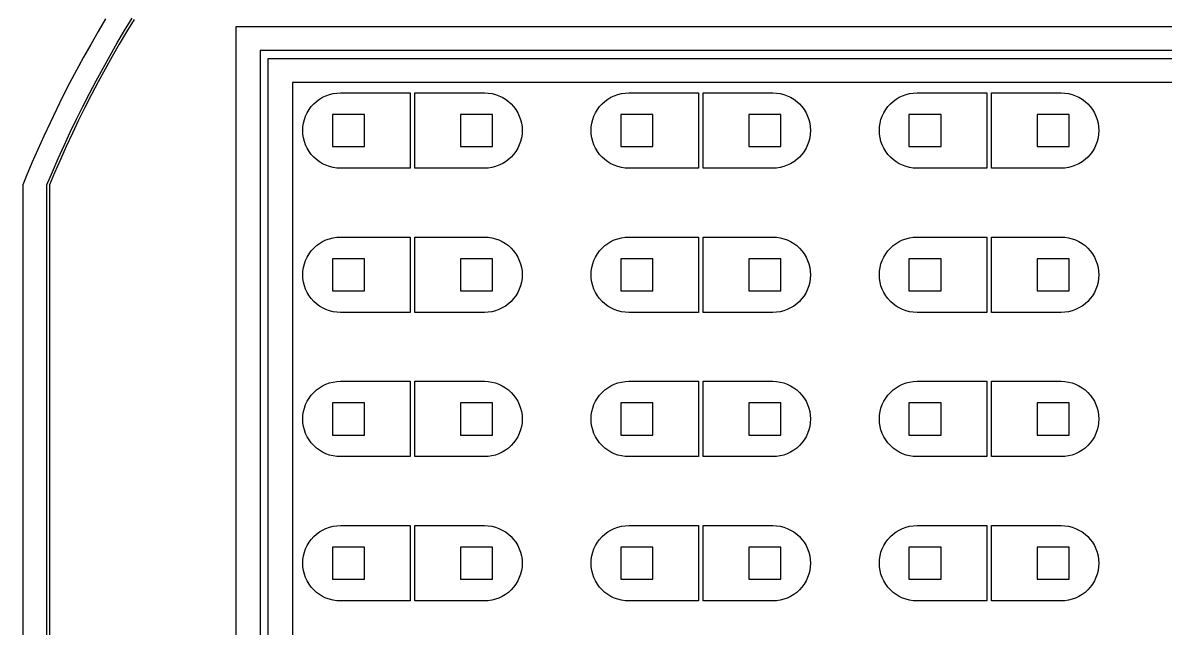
# Model space of a CAD drawing. Extents: x -16 to 132, y -40 to 113.
# Drawn here: x -15.7 to 57.3, y 37.3 to 75.9 of the extents above; entities that cross this region are included whole.
import ezdxf

# ---------------------------------------------------------------- set-up
doc = ezdxf.new("R2010")
doc.units = 0

msp = doc.modelspace()

# ---------------------------------------------------------------- linework, layer by layer
for p, q in [((-10.3958, 76.1425), (-10.8735, 75.3343)), ((-9.17355, 75.4099), (-8.69507, 76.1972)), ((-8.56737, 76.1185), (-9.04491, 75.3327)), ((-10.8735, 75.3343), (-11.3412, 74.5203)), ((-9.64235, 74.6167), (-9.17355, 75.4099)), ((-9.04491, 75.3327), (-9.51276, 74.5412)), ((-2.0452, -2.0452), (-2.0452, 75.6724)), ((-2.0452, 75.6724), (112.486, 75.6724)), ((-11.3412, 74.5203), (-11.799, 73.7007)), ((-10.1014, 73.8179), (-9.64235, 74.6167)), ((-9.51276, 74.5412), (-9.97086, 73.744)), ((-11.799, 73.7007), (-12.2466, 72.8754)), ((-10.5506, 73.0135), (-10.1014, 73.8179)), ((-9.97086, 73.744), (-10.4191, 72.9412)), ((110.952, 74.1385), (-0.51129, 74.1385)), ((-0.51129, 74.1385), (-0.51129, -0.51129)), ((-10.9898, 72.2037), (-10.5506, 73.0135)), ((-10.4191, 72.9412), (-10.8575, 72.133)), ((0, 0), (0, 73.6272)), ((0, 73.6272), (110.441, 73.6272)), ((-12.2466, 72.8754), (-12.684, 72.0448)), ((-11.4191, 71.3885), (-10.9898, 72.2037)), ((-12.684, 72.0448), (-13.1112, 71.2089)), ((-10.8575, 72.133), (-11.286, 71.3195)), ((108.907, 72.0933), (1.53389, 72.0933)), ((1.53389, 72.0933), (1.53389, 1.53389)), ((-13.1112, 71.2089), (-13.5282, 70.3677)), ((-11.8384, 70.5682), (-11.4191, 71.3885)), ((-11.286, 71.3195), (-11.7044, 70.5007)), ((2.90244, 70.7247), (3.07718, 70.8831)), ((3.07718, 70.8831), (3.2666, 71.0236)), ((3.2666, 71.0236), (3.46889, 71.1448)), ((3.46889, 71.1448), (3.68208, 71.2457)), ((3.68208, 71.2457), (3.90411, 71.3251)), ((3.90411, 71.3251), (4.13287, 71.3824)), ((4.13287, 71.3824), (4.36615, 71.417)), ((4.36615, 71.417), (4.6017, 71.4286)), ((4.6017, 71.4286), (9.05, 71.4286)), ((9.05, 71.4286), (9.05, 66.6224)), ((9.35678, 66.6224), (9.35678, 71.4286)), ((9.35678, 71.4286), (13.8051, 71.4286)), ((13.8051, 71.4286), (14.0406, 71.417)), ((14.0406, 71.417), (14.2739, 71.3824)), ((14.2739, 71.3824), (14.5027, 71.3251)), ((14.5027, 71.3251), (14.7247, 71.2457)), ((14.7247, 71.2457), (14.9379, 71.1448)), ((14.9379, 71.1448), (15.1402, 71.0236)), ((15.1402, 71.0236), (15.3296, 70.8831)), ((15.3296, 70.8831), (15.5043, 70.7247)), ((21.3092, 70.7247), (21.484, 70.8831)), ((21.484, 70.8831), (21.6734, 71.0236)), ((21.6734, 71.0236), (21.8757, 71.1448)), ((21.8757, 71.1448), (22.0889, 71.2457)), ((22.0889, 71.2457), (22.3109, 71.3251)), ((22.3109, 71.3251), (22.5397, 71.3824)), ((22.5397, 71.3824), (22.7729, 71.417)), ((22.7729, 71.417), (23.0085, 71.4286)), ((23.0085, 71.4286), (27.4568, 71.4286)), ((27.4568, 71.4286), (27.4568, 66.6224)), ((27.7636, 66.6224), (27.7636, 71.4286)), ((27.7636, 71.4286), (32.2119, 71.4286)), ((32.2119, 71.4286), (32.4474, 71.417)), ((32.4474, 71.417), (32.6807, 71.3824)), ((32.6807, 71.3824), (32.9095, 71.3251)), ((32.9095, 71.3251), (33.1315, 71.2457)), ((33.1315, 71.2457), (33.3447, 71.1448)), ((33.3447, 71.1448), (33.547, 71.0236)), ((33.547, 71.0236), (33.7364, 70.8831)), ((33.7364, 70.8831), (33.9111, 70.7247)), ((39.716, 70.7247), (39.8908, 70.8831)), ((39.8908, 70.8831), (40.0802, 71.0236)), ((40.0802, 71.0236), (40.2825, 71.1448)), ((40.2825, 71.1448), (40.4957, 71.2457)), ((40.4957, 71.2457), (40.7177, 71.3251)), ((40.7177, 71.3251), (40.9465, 71.3824)), ((40.9465, 71.3824), (41.1797, 71.417)), ((41.1797, 71.417), (41.4153, 71.4286)), ((41.4153, 71.4286), (45.8636, 71.4286)), ((45.8636, 71.4286), (45.8636, 66.6224)), ((46.1704, 66.6224), (46.1704, 71.4286)), ((46.1704, 71.4286), (50.6187, 71.4286)), ((50.6187, 71.4286), (50.8542, 71.417)), ((50.8542, 71.417), (51.0875, 71.3824)), ((51.0875, 71.3824), (51.3163, 71.3251)), ((51.3163, 71.3251), (51.5383, 71.2457)), ((51.5383, 71.2457), (51.7515, 71.1448)), ((51.7515, 71.1448), (51.9538, 71.0236)), ((51.9538, 71.0236), (52.1432, 70.8831)), ((52.1432, 70.8831), (52.3179, 70.7247)), ((-13.5282, 70.3677), (-13.9348, 69.5216)), ((-12.2476, 69.7427), (-11.8384, 70.5682)), ((-11.7044, 70.5007), (-12.1128, 69.6769)), ((2.38152, 69.9451), (2.48235, 70.1583)), ((2.48235, 70.1583), (2.60358, 70.3606)), ((2.60358, 70.3606), (2.74406, 70.55)), ((2.74406, 70.55), (2.90244, 70.7247)), ((6.13559, 70.0481), (4.09039, 70.0481)), ((4.09039, 70.0481), (4.09039, 68.0029)), ((6.13559, 68.0029), (6.13559, 70.0481)), ((14.3164, 70.0481), (12.2712, 70.0481)), ((12.2712, 70.0481), (12.2712, 68.0029)), ((14.3164, 68.0029), (14.3164, 70.0481)), ((15.5043, 70.7247), (15.6627, 70.55)), ((15.6627, 70.55), (15.8032, 70.3606)), ((15.8032, 70.3606), (15.9244, 70.1583)), ((15.9244, 70.1583), (16.0253, 69.9451)), ((20.7883, 69.9451), (20.8891, 70.1583)), ((20.8891, 70.1583), (21.0104, 70.3606)), ((21.0104, 70.3606), (21.1509, 70.55)), ((21.1509, 70.55), (21.3092, 70.7247)), ((24.5424, 70.0481), (22.4972, 70.0481)), ((22.4972, 70.0481), (22.4972, 68.0029)), ((24.5424, 68.0029), (24.5424, 70.0481)), ((32.7232, 70.0481), (30.678, 70.0481)), ((30.678, 70.0481), (30.678, 68.0029)), ((32.7232, 68.0029), (32.7232, 70.0481)), ((33.9111, 70.7247), (34.0695, 70.55)), ((34.0695, 70.55), (34.21, 70.3606)), ((34.21, 70.3606), (34.3312, 70.1583)), ((34.3312, 70.1583), (34.4321, 69.9451)), ((39.1951, 69.9451), (39.2959, 70.1583)), ((39.2959, 70.1583), (39.4172, 70.3606)), ((39.4172, 70.3606), (39.5577, 70.55)), ((39.5577, 70.55), (39.716, 70.7247)), ((42.9492, 70.0481), (40.904, 70.0481)), ((40.904, 70.0481), (40.904, 68.0029)), ((42.9492, 68.0029), (42.9492, 70.0481)), ((51.13, 70.0481), (49.0848, 70.0481)), ((49.0848, 70.0481), (49.0848, 68.0029)), ((51.13, 68.0029), (51.13, 70.0481)), ((52.3179, 70.7247), (52.4763, 70.55)), ((52.4763, 70.55), (52.6168, 70.3606)), ((52.6168, 70.3606), (52.738, 70.1583)), ((52.738, 70.1583), (52.8389, 69.9451)), ((-13.9348, 69.5216), (-14.3309, 68.6705)), ((-12.6466, 68.9123), (-12.2476, 69.7427)), ((-12.1128, 69.6769), (-12.511, 68.8482)), ((2.21016, 69.261), (2.24477, 69.4943)), ((2.24477, 69.4943), (2.30208, 69.7231)), ((2.30208, 69.7231), (2.38152, 69.9451)), ((16.0253, 69.9451), (16.1047, 69.7231)), ((16.1047, 69.7231), (16.162, 69.4943)), ((16.162, 69.4943), (16.1966, 69.261)), ((20.617, 69.261), (20.6516, 69.4943)), ((20.6516, 69.4943), (20.7089, 69.7231)), ((20.7089, 69.7231), (20.7883, 69.9451)), ((34.4321, 69.9451), (34.5115, 69.7231)), ((34.5115, 69.7231), (34.5688, 69.4943)), ((34.5688, 69.4943), (34.6034, 69.261)), ((39.0238, 69.261), (39.0584, 69.4943)), ((39.0584, 69.4943), (39.1157, 69.7231)), ((39.1157, 69.7231), (39.1951, 69.9451)), ((52.8389, 69.9451), (52.9183, 69.7231)), ((52.9183, 69.7231), (52.9756, 69.4943)), ((52.9756, 69.4943), (53.0102, 69.261)), ((-14.3309, 68.6705), (-14.7166, 67.8146)), ((-13.0354, 68.077), (-12.6466, 68.9123)), ((-12.511, 68.8482), (-12.899, 68.0146)), ((2.19859, 69.0255), (2.21016, 69.261)), ((2.21016, 68.79), (2.19859, 69.0255)), ((2.24477, 68.5567), (2.21016, 68.79)), ((2.30208, 68.3279), (2.24477, 68.5567)), ((16.162, 68.5567), (16.1047, 68.3279)), ((16.1966, 68.79), (16.162, 68.5567)), ((16.1966, 69.261), (16.2082, 69.0255)), ((16.2082, 69.0255), (16.1966, 68.79)), ((20.6054, 69.0255), (20.617, 69.261)), ((20.617, 68.79), (20.6054, 69.0255)), ((20.6516, 68.5567), (20.617, 68.79)), ((20.7089, 68.3279), (20.6516, 68.5567)), ((34.5688, 68.5567), (34.5115, 68.3279)), ((34.6034, 68.79), (34.5688, 68.5567)), ((34.6034, 69.261), (34.615, 69.0255)), ((34.615, 69.0255), (34.6034, 68.79)), ((39.0122, 69.0255), (39.0238, 69.261)), ((39.0238, 68.79), (39.0122, 69.0255)), ((39.0584, 68.5567), (39.0238, 68.79)), ((39.1157, 68.3279), (39.0584, 68.5567)), ((52.9756, 68.5567), (52.9183, 68.3279)), ((53.0102, 68.79), (52.9756, 68.5567)), ((53.0102, 69.261), (53.0218, 69.0255)), ((53.0218, 69.0255), (53.0102, 68.79)), ((-13.4139, 67.2371), (-13.0354, 68.077)), ((-12.899, 68.0146), (-13.2767, 67.1763)), ((2.38152, 68.1059), (2.30208, 68.3279)), ((2.48235, 67.8927), (2.38152, 68.1059)), ((2.60358, 67.6904), (2.48235, 67.8927)), ((4.09039, 68.0029), (6.13559, 68.0029)), ((12.2712, 68.0029), (14.3164, 68.0029)), ((15.9244, 67.8927), (15.8032, 67.6904)), ((16.0253, 68.1059), (15.9244, 67.8927)), ((16.1047, 68.3279), (16.0253, 68.1059)), ((20.7883, 68.1059), (20.7089, 68.3279)), ((20.8891, 67.8927), (20.7883, 68.1059)), ((21.0104, 67.6904), (20.8891, 67.8927)), ((22.4972, 68.0029), (24.5424, 68.0029)), ((30.678, 68.0029), (32.7232, 68.0029)), ((34.3312, 67.8927), (34.21, 67.6904)), ((34.4321, 68.1059), (34.3312, 67.8927)), ((34.5115, 68.3279), (34.4321, 68.1059)), ((39.1951, 68.1059), (39.1157, 68.3279)), ((39.2959, 67.8927), (39.1951, 68.1059)), ((39.4172, 67.6904), (39.2959, 67.8927)), ((40.904, 68.0029), (42.9492, 68.0029)), ((49.0848, 68.0029), (51.13, 68.0029)), ((52.738, 67.8927), (52.6168, 67.6904)), ((52.8389, 68.1059), (52.738, 67.8927)), ((52.9183, 68.3279), (52.8389, 68.1059)), ((-14.7166, 67.8146), (-15.0918, 66.954)), ((-13.7821, 66.3925), (-13.4139, 67.2371)), ((-13.2767, 67.1763), (-13.6442, 66.3335)), ((2.74406, 67.501), (2.60358, 67.6904)), ((2.90244, 67.3262), (2.74406, 67.501)), ((3.07718, 67.1679), (2.90244, 67.3262)), ((3.2666, 67.0274), (3.07718, 67.1679)), ((15.3296, 67.1679), (15.1402, 67.0274)), ((15.5043, 67.3262), (15.3296, 67.1679)), ((15.6627, 67.501), (15.5043, 67.3262)), ((15.8032, 67.6904), (15.6627, 67.501)), ((21.1509, 67.501), (21.0104, 67.6904)), ((21.3092, 67.3262), (21.1509, 67.501)), ((21.484, 67.1679), (21.3092, 67.3262)), ((21.6734, 67.0274), (21.484, 67.1679)), ((33.7364, 67.1679), (33.547, 67.0274)), ((33.9111, 67.3262), (33.7364, 67.1679)), ((34.0695, 67.501), (33.9111, 67.3262)), ((34.21, 67.6904), (34.0695, 67.501)), ((39.5577, 67.501), (39.4172, 67.6904)), ((39.716, 67.3262), (39.5577, 67.501)), ((39.8908, 67.1679), (39.716, 67.3262)), ((40.0802, 67.0274), (39.8908, 67.1679)), ((52.1432, 67.1679), (51.9538, 67.0274)), ((52.3179, 67.3262), (52.1432, 67.1679)), ((52.4763, 67.501), (52.3179, 67.3262)), ((52.6168, 67.6904), (52.4763, 67.501)), ((-15.0918, 66.954), (-15.4564, 66.0889)), ((-14.1315, 65.5633), (-13.7821, 66.3925)), ((3.46889, 66.9061), (3.2666, 67.0274)), ((3.68208, 66.8053), (3.46889, 66.9061)), ((3.90411, 66.7259), (3.68208, 66.8053)), ((4.13287, 66.6686), (3.90411, 66.7259)), ((4.36615, 66.634), (4.13287, 66.6686)), ((4.6017, 66.6224), (4.36615, 66.634)), ((9.05, 66.6224), (4.6017, 66.6224)), ((13.8051, 66.6224), (9.35678, 66.6224)), ((14.0406, 66.634), (13.8051, 66.6224)), ((14.2739, 66.6686), (14.0406, 66.634)), ((14.5027, 66.7259), (14.2739, 66.6686)), ((14.7247, 66.8053), (14.5027, 66.7259)), ((14.9379, 66.9061), (14.7247, 66.8053)), ((15.1402, 67.0274), (14.9379, 66.9061)), ((21.8757, 66.9061), (21.6734, 67.0274)), ((22.0889, 66.8053), (21.8757, 66.9061)), ((22.3109, 66.7259), (22.0889, 66.8053)), ((22.5397, 66.6686), (22.3109, 66.7259)), ((22.7729, 66.634), (22.5397, 66.6686)), ((23.0085, 66.6224), (22.7729, 66.634)), ((27.4568, 66.6224), (23.0085, 66.6224)), ((32.2119, 66.6224), (27.7636, 66.6224)), ((32.4474, 66.634), (32.2119, 66.6224)), ((32.6807, 66.6686), (32.4474, 66.634)), ((32.9095, 66.7259), (32.6807, 66.6686)), ((33.1315, 66.8053), (32.9095, 66.7259)), ((33.3447, 66.9061), (33.1315, 66.8053)), ((33.547, 67.0274), (33.3447, 66.9061)), ((40.2825, 66.9061), (40.0802, 67.0274)), ((40.4957, 66.8053), (40.2825, 66.9061)), ((40.7177, 66.7259), (40.4957, 66.8053)), ((40.9465, 66.6686), (40.7177, 66.7259)), ((41.1797, 66.634), (40.9465, 66.6686)), ((41.4153, 66.6224), (41.1797, 66.634)), ((45.8636, 66.6224), (41.4153, 66.6224)), ((50.6187, 66.6224), (46.1704, 66.6224)), ((50.8542, 66.634), (50.6187, 66.6224)), ((51.0875, 66.6686), (50.8542, 66.634)), ((51.3163, 66.7259), (51.0875, 66.6686)), ((51.5383, 66.8053), (51.3163, 66.7259)), ((51.7515, 66.9061), (51.5383, 66.8053)), ((51.9538, 67.0274), (51.7515, 66.9061)), ((-15.4564, 66.0889), (-15.6717, 65.5599)), ((-13.6442, 66.3335), (-13.9691, 65.5624)), ((-15.6717, 65.5599), (-15.6717, 8.06726)), ((-14.1315, 8.06393), (-14.1315, 65.5633)), ((-13.9691, 65.5624), (-13.9691, 8.0648)), ((3.46889, 61.9414), (3.68208, 62.0423)), ((3.68208, 62.0423), (3.90411, 62.1217)), ((3.90411, 62.1217), (4.13287, 62.179)), ((4.13287, 62.179), (4.36615, 62.2136)), ((4.36615, 62.2136), (4.6017, 62.2252)), ((4.6017, 62.2252), (9.05, 62.2252)), ((9.05, 62.2252), (9.05, 57.419)), ((9.35678, 57.419), (9.35678, 62.2252)), ((9.35678, 62.2252), (13.8051, 62.2252)), ((13.8051, 62.2252), (14.0406, 62.2136)), ((14.0406, 62.2136), (14.2739, 62.179)), ((14.2739, 62.179), (14.5027, 62.1217)), ((14.5027, 62.1217), (14.7247, 62.0423)), ((14.7247, 62.0423), (14.9379, 61.9414)), ((21.8757, 61.9414), (22.0889, 62.0423)), ((22.0889, 62.0423), (22.3109, 62.1217)), ((22.3109, 62.1217), (22.5397, 62.179)), ((22.5397, 62.179), (22.7729, 62.2136)), ((22.7729, 62.2136), (23.0085, 62.2252)), ((23.0085, 62.2252), (27.4568, 62.2252)), ((27.4568, 62.2252), (27.4568, 57.419)), ((27.7636, 57.419), (27.7636, 62.2252)), ((27.7636, 62.2252), (32.2119, 62.2252)), ((32.2119, 62.2252), (32.4474, 62.2136)), ((32.4474, 62.2136), (32.6807, 62.179)), ((32.6807, 62.179), (32.9095, 62.1217)), ((32.9095, 62.1217), (33.1315, 62.0423)), ((33.1315, 62.0423), (33.3447, 61.9414)), ((40.2825, 61.9414), (40.4957, 62.0423)), ((40.4957, 62.0423), (40.7177, 62.1217)), ((40.7177, 62.1217), (40.9465, 62.179)), ((40.9465, 62.179), (41.1797, 62.2136)), ((41.1797, 62.2136), (41.4153, 62.2252)), ((41.4153, 62.2252), (45.8636, 62.2252)), ((45.8636, 62.2252), (45.8636, 57.419)), ((46.1704, 57.419), (46.1704, 62.2252)), ((46.1704, 62.2252), (50.6187, 62.2252)), ((50.6187, 62.2252), (50.8542, 62.2136)), ((50.8542, 62.2136), (51.0875, 62.179)), ((51.0875, 62.179), (51.3163, 62.1217)), ((51.3163, 62.1217), (51.5383, 62.0423)), ((51.5383, 62.0423), (51.7515, 61.9414)), ((2.60358, 61.1572), (2.74406, 61.3466)), ((2.74406, 61.3466), (2.90244, 61.5213)), ((2.90244, 61.5213), (3.07718, 61.6797)), ((3.07718, 61.6797), (3.2666, 61.8202)), ((3.2666, 61.8202), (3.46889, 61.9414)), ((14.9379, 61.9414), (15.1402, 61.8202)), ((15.1402, 61.8202), (15.3296, 61.6797)), ((15.3296, 61.6797), (15.5043, 61.5213)), ((15.5043, 61.5213), (15.6627, 61.3466)), ((15.6627, 61.3466), (15.8032, 61.1572)), ((21.0104, 61.1572), (21.1509, 61.3466)), ((21.1509, 61.3466), (21.3092, 61.5213)), ((21.3092, 61.5213), (21.484, 61.6797)), ((21.484, 61.6797), (21.6734, 61.8202)), ((21.6734, 61.8202), (21.8757, 61.9414)), ((33.3447, 61.9414), (33.547, 61.8202)), ((33.547, 61.8202), (33.7364, 61.6797)), ((33.7364, 61.6797), (33.9111, 61.5213)), ((33.9111, 61.5213), (34.0695, 61.3466)), ((34.0695, 61.3466), (34.21, 61.1572)), ((39.4172, 61.1572), (39.5577, 61.3466)), ((39.5577, 61.3466), (39.716, 61.5213)), ((39.716, 61.5213), (39.8908, 61.6797)), ((39.8908, 61.6797), (40.0802, 61.8202)), ((40.0802, 61.8202), (40.2825, 61.9414)), ((51.7515, 61.9414), (51.9538, 61.8202)), ((51.9538, 61.8202), (52.1432, 61.6797)), ((52.1432, 61.6797), (52.3179, 61.5213)), ((52.3179, 61.5213), (52.4763, 61.3466)), ((52.4763, 61.3466), (52.6168, 61.1572)), ((2.30208, 60.5197), (2.38152, 60.7417)), ((2.38152, 60.7417), (2.48235, 60.9549)), ((2.48235, 60.9549), (2.60358, 61.1572)), ((6.13559, 60.8447), (4.09039, 60.8447)), ((4.09039, 60.8447), (4.09039, 58.7995)), ((6.13559, 58.7995), (6.13559, 60.8447)), ((14.3164, 60.8447), (12.2712, 60.8447)), ((12.2712, 60.8447), (12.2712, 58.7995)), ((14.3164, 58.7995), (14.3164, 60.8447)), ((15.8032, 61.1572), (15.9244, 60.9549)), ((15.9244, 60.9549), (16.0253, 60.7417)), ((16.0253, 60.7417), (16.1047, 60.5197)), ((20.7089, 60.5197), (20.7883, 60.7417)), ((20.7883, 60.7417), (20.8891, 60.9549)), ((20.8891, 60.9549), (21.0104, 61.1572)), ((24.5424, 60.8447), (22.4972, 60.8447)), ((22.4972, 60.8447), (22.4972, 58.7995)), ((24.5424, 58.7995), (24.5424, 60.8447)), ((32.7232, 60.8447), (30.678, 60.8447)), ((30.678, 60.8447), (30.678, 58.7995)), ((32.7232, 58.7995), (32.7232, 60.8447)), ((34.21, 61.1572), (34.3312, 60.9549)), ((34.3312, 60.9549), (34.4321, 60.7417)), ((34.4321, 60.7417), (34.5115, 60.5197)), ((39.1157, 60.5197), (39.1951, 60.7417)), ((39.1951, 60.7417), (39.2959, 60.9549)), ((39.2959, 60.9549), (39.4172, 61.1572)), ((42.9492, 60.8447), (40.904, 60.8447)), ((40.904, 60.8447), (40.904, 58.7995)), ((42.9492, 58.7995), (42.9492, 60.8447)), ((51.13, 60.8447), (49.0848, 60.8447)), ((49.0848, 60.8447), (49.0848, 58.7995)), ((51.13, 58.7995), (51.13, 60.8447)), ((52.6168, 61.1572), (52.738, 60.9549)), ((52.738, 60.9549), (52.8389, 60.7417)), ((52.8389, 60.7417), (52.9183, 60.5197)), ((2.19859, 59.8221), (2.21016, 60.0576)), ((2.21016, 59.5865), (2.19859, 59.8221)), ((2.21016, 60.0576), (2.24477, 60.2909)), ((2.24477, 60.2909), (2.30208, 60.5197)), ((16.1047, 60.5197), (16.162, 60.2909)), ((16.162, 60.2909), (16.1966, 60.0576)), ((16.1966, 60.0576), (16.2082, 59.8221)), ((16.2082, 59.8221), (16.1966, 59.5865)), ((20.6054, 59.8221), (20.617, 60.0576)), ((20.617, 59.5865), (20.6054, 59.8221)), ((20.617, 60.0576), (20.6516, 60.2909)), ((20.6516, 60.2909), (20.7089, 60.5197)), ((34.5115, 60.5197), (34.5688, 60.2909)), ((34.5688, 60.2909), (34.6034, 60.0576)), ((34.6034, 60.0576), (34.615, 59.8221)), ((34.615, 59.8221), (34.6034, 59.5865)), ((39.0122, 59.8221), (39.0238, 60.0576)), ((39.0238, 59.5865), (39.0122, 59.8221)), ((39.0238, 60.0576), (39.0584, 60.2909)), ((39.0584, 60.2909), (39.1157, 60.5197)), ((52.9183, 60.5197), (52.9756, 60.2909)), ((52.9756, 60.2909), (53.0102, 60.0576)), ((53.0102, 60.0576), (53.0218, 59.8221)), ((53.0218, 59.8221), (53.0102, 59.5865)), ((2.24477, 59.3533), (2.21016, 59.5865)), ((2.30208, 59.1245), (2.24477, 59.3533)), ((2.38152, 58.9025), (2.30208, 59.1245)), ((16.1047, 59.1245), (16.0253, 58.9025)), ((16.162, 59.3533), (16.1047, 59.1245)), ((16.1966, 59.5865), (16.162, 59.3533)), ((20.6516, 59.3533), (20.617, 59.5865)), ((20.7089, 59.1245), (20.6516, 59.3533)), ((20.7883, 58.9025), (20.7089, 59.1245)), ((34.5115, 59.1245), (34.4321, 58.9025)), ((34.5688, 59.3533), (34.5115, 59.1245)), ((34.6034, 59.5865), (34.5688, 59.3533)), ((39.0584, 59.3533), (39.0238, 59.5865)), ((39.1157, 59.1245), (39.0584, 59.3533)), ((39.1951, 58.9025), (39.1157, 59.1245)), ((52.9183, 59.1245), (52.8389, 58.9025)), ((52.9756, 59.3533), (52.9183, 59.1245)), ((53.0102, 59.5865), (52.9756, 59.3533)), ((2.48235, 58.6893), (2.38152, 58.9025)), ((2.60358, 58.487), (2.48235, 58.6893)), ((2.74406, 58.2976), (2.60358, 58.487)), ((4.09039, 58.7995), (6.13559, 58.7995)), ((12.2712, 58.7995), (14.3164, 58.7995)), ((15.8032, 58.487), (15.6627, 58.2976)), ((15.9244, 58.6893), (15.8032, 58.487)), ((16.0253, 58.9025), (15.9244, 58.6893)), ((20.8891, 58.6893), (20.7883, 58.9025)), ((21.0104, 58.487), (20.8891, 58.6893)), ((21.1509, 58.2976), (21.0104, 58.487)), ((22.4972, 58.7995), (24.5424, 58.7995)), ((30.678, 58.7995), (32.7232, 58.7995)), ((34.21, 58.487), (34.0695, 58.2976)), ((34.3312, 58.6893), (34.21, 58.487)), ((34.4321, 58.9025), (34.3312, 58.6893)), ((39.2959, 58.6893), (39.1951, 58.9025)), ((39.4172, 58.487), (39.2959, 58.6893)), ((39.5577, 58.2976), (39.4172, 58.487)), ((40.904, 58.7995), (42.9492, 58.7995)), ((49.0848, 58.7995), (51.13, 58.7995)), ((52.6168, 58.487), (52.4763, 58.2976)), ((52.738, 58.6893), (52.6168, 58.487)), ((52.8389, 58.9025), (52.738, 58.6893)), ((2.90244, 58.1228), (2.74406, 58.2976)), ((3.07718, 57.9645), (2.90244, 58.1228)), ((3.2666, 57.824), (3.07718, 57.9645)), ((3.46889, 57.7027), (3.2666, 57.824)), ((3.68208, 57.6019), (3.46889, 57.7027)), ((14.9379, 57.7027), (14.7247, 57.6019)), ((15.1402, 57.824), (14.9379, 57.7027)), ((15.3296, 57.9645), (15.1402, 57.824)), ((15.5043, 58.1228), (15.3296, 57.9645)), ((15.6627, 58.2976), (15.5043, 58.1228)), ((21.3092, 58.1228), (21.1509, 58.2976)), ((21.484, 57.9645), (21.3092, 58.1228)), ((21.6734, 57.824), (21.484, 57.9645)), ((21.8757, 57.7027), (21.6734, 57.824)), ((22.0889, 57.6019), (21.8757, 57.7027)), ((33.3447, 57.7027), (33.1315, 57.6019)), ((33.547, 57.824), (33.3447, 57.7027)), ((33.7364, 57.9645), (33.547, 57.824)), ((33.9111, 58.1228), (33.7364, 57.9645)), ((34.0695, 58.2976), (33.9111, 58.1228)), ((39.716, 58.1228), (39.5577, 58.2976)), ((39.8908, 57.9645), (39.716, 58.1228)), ((40.0802, 57.824), (39.8908, 57.9645)), ((40.2825, 57.7027), (40.0802, 57.824)), ((40.4957, 57.6019), (40.2825, 57.7027)), ((51.7515, 57.7027), (51.5383, 57.6019)), ((51.9538, 57.824), (51.7515, 57.7027)), ((52.1432, 57.9645), (51.9538, 57.824)), ((52.3179, 58.1228), (52.1432, 57.9645)), ((52.4763, 58.2976), (52.3179, 58.1228)), ((3.90411, 57.5225), (3.68208, 57.6019)), ((4.13287, 57.4652), (3.90411, 57.5225)), ((4.36615, 57.4306), (4.13287, 57.4652)), ((4.6017, 57.419), (4.36615, 57.4306)), ((9.05, 57.419), (4.6017, 57.419)), ((13.8051, 57.419), (9.35678, 57.419)), ((14.0406, 57.4306), (13.8051, 57.419)), ((14.2739, 57.4652), (14.0406, 57.4306)), ((14.5027, 57.5225), (14.2739, 57.4652)), ((14.7247, 57.6019), (14.5027, 57.5225)), ((22.3109, 57.5225), (22.0889, 57.6019)), ((22.5397, 57.4652), (22.3109, 57.5225)), ((22.7729, 57.4306), (22.5397, 57.4652)), ((23.0085, 57.419), (22.7729, 57.4306)), ((27.4568, 57.419), (23.0085, 57.419)), ((32.2119, 57.419), (27.7636, 57.419)), ((32.4474, 57.4306), (32.2119, 57.419)), ((32.6807, 57.4652), (32.4474, 57.4306)), ((32.9095, 57.5225), (32.6807, 57.4652)), ((33.1315, 57.6019), (32.9095, 57.5225)), ((40.7177, 57.5225), (40.4957, 57.6019)), ((40.9465, 57.4652), (40.7177, 57.5225)), ((41.1797, 57.4306), (40.9465, 57.4652)), ((41.4153, 57.419), (41.1797, 57.4306)), ((45.8636, 57.419), (41.4153, 57.419)), ((50.6187, 57.419), (46.1704, 57.419)), ((50.8542, 57.4306), (50.6187, 57.419)), ((51.0875, 57.4652), (50.8542, 57.4306)), ((51.3163, 57.5225), (51.0875, 57.4652)), ((51.5383, 57.6019), (51.3163, 57.5225)), ((3.07718, 52.4763), (3.2666, 52.6168)), ((3.2666, 52.6168), (3.46889, 52.738)), ((3.46889, 52.738), (3.68208, 52.8389)), ((3.68208, 52.8389), (3.90411, 52.9183)), ((3.90411, 52.9183), (4.13287, 52.9756)), ((4.13287, 52.9756), (4.36615, 53.0102)), ((4.36615, 53.0102), (4.6017, 53.0218)), ((4.6017, 53.0218), (9.05, 53.0218)), ((9.05, 53.0218), (9.05, 48.2156)), ((9.35678, 48.2156), (9.35678, 53.0218)), ((9.35678, 53.0218), (13.8051, 53.0218)), ((13.8051, 53.0218), (14.0406, 53.0102)), ((14.0406, 53.0102), (14.2739, 52.9756)), ((14.2739, 52.9756), (14.5027, 52.9183)), ((14.5027, 52.9183), (14.7247, 52.8389)), ((14.7247, 52.8389), (14.9379, 52.738)), ((14.9379, 52.738), (15.1402, 52.6168)), ((15.1402, 52.6168), (15.3296, 52.4763)), ((21.484, 52.4763), (21.6734, 52.6168)), ((21.6734, 52.6168), (21.8757, 52.738)), ((21.8757, 52.738), (22.0889, 52.8389)), ((22.0889, 52.8389), (22.3109, 52.9183)), ((22.3109, 52.9183), (22.5397, 52.9756)), ((22.5397, 52.9756), (22.7729, 53.0102)), ((22.7729, 53.0102), (23.0085, 53.0218)), ((23.0085, 53.0218), (27.4568, 53.0218)), ((27.4568, 53.0218), (27.4568, 48.2156)), ((27.7636, 48.2156), (27.7636, 53.0218)), ((27.7636, 53.0218), (32.2119, 53.0218)), ((32.2119, 53.0218), (32.4474, 53.0102)), ((32.4474, 53.0102), (32.6807, 52.9756)), ((32.6807, 52.9756), (32.9095, 52.9183)), ((32.9095, 52.9183), (33.1315, 52.8389)), ((33.1315, 52.8389), (33.3447, 52.738)), ((33.3447, 52.738), (33.547, 52.6168)), ((33.547, 52.6168), (33.7364, 52.4763)), ((39.8908, 52.4763), (40.0802, 52.6168)), ((40.0802, 52.6168), (40.2825, 52.738)), ((40.2825, 52.738), (40.4957, 52.8389)), ((40.4957, 52.8389), (40.7177, 52.9183)), ((40.7177, 52.9183), (40.9465, 52.9756)), ((40.9465, 52.9756), (41.1797, 53.0102)), ((41.1797, 53.0102), (41.4153, 53.0218)), ((41.4153, 53.0218), (45.8636, 53.0218)), ((45.8636, 53.0218), (45.8636, 48.2156)), ((46.1704, 48.2156), (46.1704, 53.0218)), ((46.1704, 53.0218), (50.6187, 53.0218)), ((50.6187, 53.0218), (50.8542, 53.0102)), ((50.8542, 53.0102), (51.0875, 52.9756)), ((51.0875, 52.9756), (51.3163, 52.9183)), ((51.3163, 52.9183), (51.5383, 52.8389)), ((51.5383, 52.8389), (51.7515, 52.738)), ((51.7515, 52.738), (51.9538, 52.6168)), ((51.9538, 52.6168), (52.1432, 52.4763)), ((2.48235, 51.7515), (2.60358, 51.9538)), ((2.60358, 51.9538), (2.74406, 52.1432)), ((2.74406, 52.1432), (2.90244, 52.3179)), ((2.90244, 52.3179), (3.07718, 52.4763)), ((15.3296, 52.4763), (15.5043, 52.3179)), ((15.5043, 52.3179), (15.6627, 52.1432)), ((15.6627, 52.1432), (15.8032, 51.9538)), ((15.8032, 51.9538), (15.9244, 51.7515)), ((20.8891, 51.7515), (21.0104, 51.9538)), ((21.0104, 51.9538), (21.1509, 52.1432)), ((21.1509, 52.1432), (21.3092, 52.3179)), ((21.3092, 52.3179), (21.484, 52.4763)), ((33.7364, 52.4763), (33.9111, 52.3179)), ((33.9111, 52.3179), (34.0695, 52.1432)), ((34.0695, 52.1432), (34.21, 51.9538)), ((34.21, 51.9538), (34.3312, 51.7515)), ((39.2959, 51.7515), (39.4172, 51.9538)), ((39.4172, 51.9538), (39.5577, 52.1432)), ((39.5577, 52.1432), (39.716, 52.3179)), ((39.716, 52.3179), (39.8908, 52.4763)), ((52.1432, 52.4763), (52.3179, 52.3179)), ((52.3179, 52.3179), (52.4763, 52.1432)), ((52.4763, 52.1432), (52.6168, 51.9538)), ((52.6168, 51.9538), (52.738, 51.7515)), ((2.21016, 50.8542), (2.24477, 51.0875)), ((2.24477, 51.0875), (2.30208, 51.3163)), ((2.30208, 51.3163), (2.38152, 51.5383)), ((2.38152, 51.5383), (2.48235, 51.7515)), ((6.13559, 51.6413), (4.09039, 51.6413)), ((4.09039, 51.6413), (4.09039, 49.5961)), ((6.13559, 49.5961), (6.13559, 51.6413)), ((14.3164, 51.6413), (12.2712, 51.6413)), ((12.2712, 51.6413), (12.2712, 49.5961)), ((14.3164, 49.5961), (14.3164, 51.6413)), ((15.9244, 51.7515), (16.0253, 51.5383)), ((16.0253, 51.5383), (16.1047, 51.3163)), ((16.1047, 51.3163), (16.162, 51.0875)), ((16.162, 51.0875), (16.1966, 50.8542)), ((20.617, 50.8542), (20.6516, 51.0875)), ((20.6516, 51.0875), (20.7089, 51.3163)), ((20.7089, 51.3163), (20.7883, 51.5383)), ((20.7883, 51.5383), (20.8891, 51.7515)), ((24.5424, 51.6413), (22.4972, 51.6413)), ((22.4972, 51.6413), (22.4972, 49.5961)), ((24.5424, 49.5961), (24.5424, 51.6413)), ((32.7232, 51.6413), (30.678, 51.6413)), ((30.678, 51.6413), (30.678, 49.5961)), ((32.7232, 49.5961), (32.7232, 51.6413)), ((34.3312, 51.7515), (34.4321, 51.5383)), ((34.4321, 51.5383), (34.5115, 51.3163)), ((34.5115, 51.3163), (34.5688, 51.0875)), ((34.5688, 51.0875), (34.6034, 50.8542)), ((39.0238, 50.8542), (39.0584, 51.0875)), ((39.0584, 51.0875), (39.1157, 51.3163)), ((39.1157, 51.3163), (39.1951, 51.5383)), ((39.1951, 51.5383), (39.2959, 51.7515)), ((42.9492, 51.6413), (40.904, 51.6413)), ((40.904, 51.6413), (40.904, 49.5961)), ((42.9492, 49.5961), (42.9492, 51.6413)), ((51.13, 51.6413), (49.0848, 51.6413)), ((49.0848, 51.6413), (49.0848, 49.5961)), ((51.13, 49.5961), (51.13, 51.6413)), ((52.738, 51.7515), (52.8389, 51.5383)), ((52.8389, 51.5383), (52.9183, 51.3163)), ((52.9183, 51.3163), (52.9756, 51.0875)), ((52.9756, 51.0875), (53.0102, 50.8542)), ((2.19859, 50.6187), (2.21016, 50.8542)), ((2.21016, 50.3831), (2.19859, 50.6187)), ((2.24477, 50.1499), (2.21016, 50.3831)), ((16.1966, 50.3831), (16.162, 50.1499)), ((16.1966, 50.8542), (16.2082, 50.6187)), ((16.2082, 50.6187), (16.1966, 50.3831)), ((20.6054, 50.6187), (20.617, 50.8542)), ((20.617, 50.3831), (20.6054, 50.6187)), ((20.6516, 50.1499), (20.617, 50.3831)), ((34.6034, 50.3831), (34.5688, 50.1499)), ((34.6034, 50.8542), (34.615, 50.6187)), ((34.615, 50.6187), (34.6034, 50.3831)), ((39.0122, 50.6187), (39.0238, 50.8542)), ((39.0238, 50.3831), (39.0122, 50.6187)), ((39.0584, 50.1499), (39.0238, 50.3831)), ((53.0102, 50.3831), (52.9756, 50.1499)), ((53.0102, 50.8542), (53.0218, 50.6187)), ((53.0218, 50.6187), (53.0102, 50.3831)), ((2.30208, 49.9211), (2.24477, 50.1499)), ((2.38152, 49.6991), (2.30208, 49.9211)), ((2.48235, 49.4859), (2.38152, 49.6991)), ((4.09039, 49.5961), (6.13559, 49.5961)), ((12.2712, 49.5961), (14.3164, 49.5961)), ((16.0253, 49.6991), (15.9244, 49.4859)), ((16.1047, 49.9211), (16.0253, 49.6991)), ((16.162, 50.1499), (16.1047, 49.9211)), ((20.7089, 49.9211), (20.6516, 50.1499)), ((20.7883, 49.6991), (20.7089, 49.9211)), ((20.8891, 49.4859), (20.7883, 49.6991)), ((22.4972, 49.5961), (24.5424, 49.5961)), ((30.678, 49.5961), (32.7232, 49.5961)), ((34.4321, 49.6991), (34.3312, 49.4859)), ((34.5115, 49.9211), (34.4321, 49.6991)), ((34.5688, 50.1499), (34.5115, 49.9211)), ((39.1157, 49.9211), (39.0584, 50.1499)), ((39.1951, 49.6991), (39.1157, 49.9211)), ((39.2959, 49.4859), (39.1951, 49.6991)), ((40.904, 49.5961), (42.9492, 49.5961)), ((49.0848, 49.5961), (51.13, 49.5961)), ((52.8389, 49.6991), (52.738, 49.4859)), ((52.9183, 49.9211), (52.8389, 49.6991)), ((52.9756, 50.1499), (52.9183, 49.9211)), ((2.60358, 49.2836), (2.48235, 49.4859)), ((2.74406, 49.0942), (2.60358, 49.2836)), ((2.90244, 48.9194), (2.74406, 49.0942)), ((3.07718, 48.7611), (2.90244, 48.9194)), ((15.5043, 48.9194), (15.3296, 48.7611)), ((15.6627, 49.0942), (15.5043, 48.9194)), ((15.8032, 49.2836), (15.6627, 49.0942)), ((15.9244, 49.4859), (15.8032, 49.2836)), ((21.0104, 49.2836), (20.8891, 49.4859)), ((21.1509, 49.0942), (21.0104, 49.2836)), ((21.3092, 48.9194), (21.1509, 49.0942)), ((21.484, 48.7611), (21.3092, 48.9194)), ((33.9111, 48.9194), (33.7364, 48.7611)), ((34.0695, 49.0942), (33.9111, 48.9194)), ((34.21, 49.2836), (34.0695, 49.0942)), ((34.3312, 49.4859), (34.21, 49.2836)), ((39.4172, 49.2836), (39.2959, 49.4859)), ((39.5577, 49.0942), (39.4172, 49.2836)), ((39.716, 48.9194), (39.5577, 49.0942)), ((39.8908, 48.7611), (39.716, 48.9194)), ((52.3179, 48.9194), (52.1432, 48.7611)), ((52.4763, 49.0942), (52.3179, 48.9194)), ((52.6168, 49.2836), (52.4763, 49.0942)), ((52.738, 49.4859), (52.6168, 49.2836)), ((3.2666, 48.6206), (3.07718, 48.7611)), ((3.46889, 48.4993), (3.2666, 48.6206)), ((3.68208, 48.3985), (3.46889, 48.4993)), ((3.90411, 48.3191), (3.68208, 48.3985)), ((4.13287, 48.2618), (3.90411, 48.3191)), ((4.36615, 48.2272), (4.13287, 48.2618)), ((4.6017, 48.2156), (4.36615, 48.2272)), ((9.05, 48.2156), (4.6017, 48.2156)), ((13.8051, 48.2156), (9.35678, 48.2156)), ((14.0406, 48.2272), (13.8051, 48.2156)), ((14.2739, 48.2618), (14.0406, 48.2272)), ((14.5027, 48.3191), (14.2739, 48.2618)), ((14.7247, 48.3985), (14.5027, 48.3191)), ((14.9379, 48.4993), (14.7247, 48.3985)), ((15.1402, 48.6206), (14.9379, 48.4993)), ((15.3296, 48.7611), (15.1402, 48.6206)), ((21.6734, 48.6206), (21.484, 48.7611)), ((21.8757, 48.4993), (21.6734, 48.6206)), ((22.0889, 48.3985), (21.8757, 48.4993)), ((22.3109, 48.3191), (22.0889, 48.3985)), ((22.5397, 48.2618), (22.3109, 48.3191)), ((22.7729, 48.2272), (22.5397, 48.2618)), ((23.0085, 48.2156), (22.7729, 48.2272)), ((27.4568, 48.2156), (23.0085, 48.2156)), ((32.2119, 48.2156), (27.7636, 48.2156)), ((32.4474, 48.2272), (32.2119, 48.2156)), ((32.6807, 48.2618), (32.4474, 48.2272)), ((32.9095, 48.3191), (32.6807, 48.2618)), ((33.1315, 48.3985), (32.9095, 48.3191)), ((33.3447, 48.4993), (33.1315, 48.3985)), ((33.547, 48.6206), (33.3447, 48.4993)), ((33.7364, 48.7611), (33.547, 48.6206)), ((40.0802, 48.6206), (39.8908, 48.7611)), ((40.2825, 48.4993), (40.0802, 48.6206)), ((40.4957, 48.3985), (40.2825, 48.4993)), ((40.7177, 48.3191), (40.4957, 48.3985)), ((40.9465, 48.2618), (40.7177, 48.3191)), ((41.1797, 48.2272), (40.9465, 48.2618)), ((41.4153, 48.2156), (41.1797, 48.2272)), ((45.8636, 48.2156), (41.4153, 48.2156)), ((50.6187, 48.2156), (46.1704, 48.2156)), ((50.8542, 48.2272), (50.6187, 48.2156)), ((51.0875, 48.2618), (50.8542, 48.2272)), ((51.3163, 48.3191), (51.0875, 48.2618)), ((51.5383, 48.3985), (51.3163, 48.3191)), ((51.7515, 48.4993), (51.5383, 48.3985)), ((51.9538, 48.6206), (51.7515, 48.4993)), ((52.1432, 48.7611), (51.9538, 48.6206)), ((3.90411, 43.7149), (4.13287, 43.7722)), ((4.13287, 43.7722), (4.36615, 43.8068)), ((4.36615, 43.8068), (4.6017, 43.8184)), ((4.6017, 43.8184), (9.05, 43.8184)), ((9.05, 43.8184), (9.05, 39.0122)), ((9.35678, 39.0122), (9.35678, 43.8184)), ((9.35678, 43.8184), (13.8051, 43.8184)), ((13.8051, 43.8184), (14.0406, 43.8068)), ((14.0406, 43.8068), (14.2739, 43.7722)), ((14.2739, 43.7722), (14.5027, 43.7149)), ((22.3109, 43.7149), (22.5397, 43.7722)), ((22.5397, 43.7722), (22.7729, 43.8068)), ((22.7729, 43.8068), (23.0085, 43.8184)), ((23.0085, 43.8184), (27.4568, 43.8184)), ((27.4568, 43.8184), (27.4568, 39.0122)), ((27.7636, 39.0122), (27.7636, 43.8184)), ((27.7636, 43.8184), (32.2119, 43.8184)), ((32.2119, 43.8184), (32.4474, 43.8068)), ((32.4474, 43.8068), (32.6807, 43.7722)), ((32.6807, 43.7722), (32.9095, 43.7149)), ((40.7177, 43.7149), (40.9465, 43.7722)), ((40.9465, 43.7722), (41.1797, 43.8068)), ((41.1797, 43.8068), (41.4153, 43.8184)), ((41.4153, 43.8184), (45.8636, 43.8184)), ((45.8636, 43.8184), (45.8636, 39.0122)), ((46.1704, 39.0122), (46.1704, 43.8184)), ((46.1704, 43.8184), (50.6187, 43.8184)), ((50.6187, 43.8184), (50.8542, 43.8068)), ((50.8542, 43.8068), (51.0875, 43.7722)), ((51.0875, 43.7722), (51.3163, 43.7149)), ((2.74406, 42.9398), (2.90244, 43.1145)), ((2.90244, 43.1145), (3.07718, 43.2729)), ((3.07718, 43.2729), (3.2666, 43.4134)), ((3.2666, 43.4134), (3.46889, 43.5346)), ((3.46889, 43.5346), (3.68208, 43.6355)), ((3.68208, 43.6355), (3.90411, 43.7149)), ((14.5027, 43.7149), (14.7247, 43.6355)), ((14.7247, 43.6355), (14.9379, 43.5346)), ((14.9379, 43.5346), (15.1402, 43.4134)), ((15.1402, 43.4134), (15.3296, 43.2729)), ((15.3296, 43.2729), (15.5043, 43.1145)), ((15.5043, 43.1145), (15.6627, 42.9398)), ((21.1509, 42.9398), (21.3092, 43.1145)), ((21.3092, 43.1145), (21.484, 43.2729)), ((21.484, 43.2729), (21.6734, 43.4134)), ((21.6734, 43.4134), (21.8757, 43.5346)), ((21.8757, 43.5346), (22.0889, 43.6355)), ((22.0889, 43.6355), (22.3109, 43.7149)), ((32.9095, 43.7149), (33.1315, 43.6355)), ((33.1315, 43.6355), (33.3447, 43.5346)), ((33.3447, 43.5346), (33.547, 43.4134)), ((33.547, 43.4134), (33.7364, 43.2729)), ((33.7364, 43.2729), (33.9111, 43.1145)), ((33.9111, 43.1145), (34.0695, 42.9398)), ((39.5577, 42.9398), (39.716, 43.1145)), ((39.716, 43.1145), (39.8908, 43.2729)), ((39.8908, 43.2729), (40.0802, 43.4134)), ((40.0802, 43.4134), (40.2825, 43.5346)), ((40.2825, 43.5346), (40.4957, 43.6355)), ((40.4957, 43.6355), (40.7177, 43.7149)), ((51.3163, 43.7149), (51.5383, 43.6355)), ((51.5383, 43.6355), (51.7515, 43.5346)), ((51.7515, 43.5346), (51.9538, 43.4134)), ((51.9538, 43.4134), (52.1432, 43.2729)), ((52.1432, 43.2729), (52.3179, 43.1145)), ((52.3179, 43.1145), (52.4763, 42.9398)), ((2.30208, 42.1129), (2.38152, 42.3349)), ((2.38152, 42.3349), (2.48235, 42.5481)), ((2.48235, 42.5481), (2.60358, 42.7504)), ((2.60358, 42.7504), (2.74406, 42.9398)), ((6.13559, 42.4379), (4.09039, 42.4379)), ((4.09039, 42.4379), (4.09039, 40.3927)), ((6.13559, 40.3927), (6.13559, 42.4379)), ((14.3164, 42.4379), (12.2712, 42.4379)), ((12.2712, 42.4379), (12.2712, 40.3927)), ((14.3164, 40.3927), (14.3164, 42.4379)), ((15.6627, 42.9398), (15.8032, 42.7504)), ((15.8032, 42.7504), (15.9244, 42.5481)), ((15.9244, 42.5481), (16.0253, 42.3349)), ((16.0253, 42.3349), (16.1047, 42.1129)), ((20.7089, 42.1129), (20.7883, 42.3349)), ((20.7883, 42.3349), (20.8891, 42.5481)), ((20.8891, 42.5481), (21.0104, 42.7504)), ((21.0104, 42.7504), (21.1509, 42.9398)), ((24.5424, 42.4379), (22.4972, 42.4379)), ((22.4972, 42.4379), (22.4972, 40.3927)), ((24.5424, 40.3927), (24.5424, 42.4379)), ((32.7232, 42.4379), (30.678, 42.4379)), ((30.678, 42.4379), (30.678, 40.3927)), ((32.7232, 40.3927), (32.7232, 42.4379)), ((34.0695, 42.9398), (34.21, 42.7504)), ((34.21, 42.7504), (34.3312, 42.5481)), ((34.3312, 42.5481), (34.4321, 42.3349)), ((34.4321, 42.3349), (34.5115, 42.1129)), ((39.1157, 42.1129), (39.1951, 42.3349)), ((39.1951, 42.3349), (39.2959, 42.5481)), ((39.2959, 42.5481), (39.4172, 42.7504)), ((39.4172, 42.7504), (39.5577, 42.9398)), ((42.9492, 42.4379), (40.904, 42.4379)), ((40.904, 42.4379), (40.904, 40.3927)), ((42.9492, 40.3927), (42.9492, 42.4379)), ((51.13, 42.4379), (49.0848, 42.4379)), ((49.0848, 42.4379), (49.0848, 40.3927)), ((51.13, 40.3927), (51.13, 42.4379)), ((52.4763, 42.9398), (52.6168, 42.7504)), ((52.6168, 42.7504), (52.738, 42.5481)), ((52.738, 42.5481), (52.8389, 42.3349)), ((52.8389, 42.3349), (52.9183, 42.1129)), ((2.19859, 41.4153), (2.21016, 41.6508)), ((2.21016, 41.6508), (2.24477, 41.8841)), ((2.24477, 41.8841), (2.30208, 42.1129)), ((16.1047, 42.1129), (16.162, 41.8841)), ((16.162, 41.8841), (16.1966, 41.6508)), ((16.1966, 41.6508), (16.2082, 41.4153)), ((20.6054, 41.4153), (20.617, 41.6508)), ((20.617, 41.6508), (20.6516, 41.8841)), ((20.6516, 41.8841), (20.7089, 42.1129)), ((34.5115, 42.1129), (34.5688, 41.8841)), ((34.5688, 41.8841), (34.6034, 41.6508)), ((34.6034, 41.6508), (34.615, 41.4153)), ((39.0122, 41.4153), (39.0238, 41.6508)), ((39.0238, 41.6508), (39.0584, 41.8841)), ((39.0584, 41.8841), (39.1157, 42.1129)), ((52.9183, 42.1129), (52.9756, 41.8841)), ((52.9756, 41.8841), (53.0102, 41.6508)), ((53.0102, 41.6508), (53.0218, 41.4153)), ((2.21016, 41.1797), (2.19859, 41.4153)), ((2.24477, 40.9465), (2.21016, 41.1797)), ((2.30208, 40.7177), (2.24477, 40.9465)), ((16.162, 40.9465), (16.1047, 40.7177)), ((16.1966, 41.1797), (16.162, 40.9465)), ((16.2082, 41.4153), (16.1966, 41.1797)), ((20.617, 41.1797), (20.6054, 41.4153)), ((20.6516, 40.9465), (20.617, 41.1797)), ((20.7089, 40.7177), (20.6516, 40.9465)), ((34.5688, 40.9465), (34.5115, 40.7177)), ((34.6034, 41.1797), (34.5688, 40.9465)), ((34.615, 41.4153), (34.6034, 41.1797)), ((39.0238, 41.1797), (39.0122, 41.4153)), ((39.0584, 40.9465), (39.0238, 41.1797)), ((39.1157, 40.7177), (39.0584, 40.9465)), ((52.9756, 40.9465), (52.9183, 40.7177)), ((53.0102, 41.1797), (52.9756, 40.9465)), ((53.0218, 41.4153), (53.0102, 41.1797)), ((2.38152, 40.4957), (2.30208, 40.7177)), ((2.48235, 40.2825), (2.38152, 40.4957)), ((2.60358, 40.0802), (2.48235, 40.2825)), ((4.09039, 40.3927), (6.13559, 40.3927)), ((12.2712, 40.3927), (14.3164, 40.3927)), ((15.9244, 40.2825), (15.8032, 40.0802)), ((16.0253, 40.4957), (15.9244, 40.2825)), ((16.1047, 40.7177), (16.0253, 40.4957)), ((20.7883, 40.4957), (20.7089, 40.7177)), ((20.8891, 40.2825), (20.7883, 40.4957)), ((21.0104, 40.0802), (20.8891, 40.2825)), ((22.4972, 40.3927), (24.5424, 40.3927)), ((30.678, 40.3927), (32.7232, 40.3927)), ((34.3312, 40.2825), (34.21, 40.0802)), ((34.4321, 40.4957), (34.3312, 40.2825)), ((34.5115, 40.7177), (34.4321, 40.4957)), ((39.1951, 40.4957), (39.1157, 40.7177)), ((39.2959, 40.2825), (39.1951, 40.4957)), ((39.4172, 40.0802), (39.2959, 40.2825)), ((40.904, 40.3927), (42.9492, 40.3927)), ((49.0848, 40.3927), (51.13, 40.3927)), ((52.738, 40.2825), (52.6168, 40.0802)), ((52.8389, 40.4957), (52.738, 40.2825)), ((52.9183, 40.7177), (52.8389, 40.4957)), ((2.74406, 39.8908), (2.60358, 40.0802)), ((2.90244, 39.716), (2.74406, 39.8908)), ((3.07718, 39.5577), (2.90244, 39.716)), ((3.2666, 39.4172), (3.07718, 39.5577)), ((3.46889, 39.2959), (3.2666, 39.4172)), ((15.1402, 39.4172), (14.9379, 39.2959)), ((15.3296, 39.5577), (15.1402, 39.4172)), ((15.5043, 39.716), (15.3296, 39.5577)), ((15.6627, 39.8908), (15.5043, 39.716)), ((15.8032, 40.0802), (15.6627, 39.8908)), ((21.1509, 39.8908), (21.0104, 40.0802)), ((21.3092, 39.716), (21.1509, 39.8908)), ((21.484, 39.5577), (21.3092, 39.716)), ((21.6734, 39.4172), (21.484, 39.5577)), ((21.8757, 39.2959), (21.6734, 39.4172)), ((33.547, 39.4172), (33.3447, 39.2959)), ((33.7364, 39.5577), (33.547, 39.4172)), ((33.9111, 39.716), (33.7364, 39.5577)), ((34.0695, 39.8908), (33.9111, 39.716)), ((34.21, 40.0802), (34.0695, 39.8908)), ((39.5577, 39.8908), (39.4172, 40.0802)), ((39.716, 39.716), (39.5577, 39.8908)), ((39.8908, 39.5577), (39.716, 39.716)), ((40.0802, 39.4172), (39.8908, 39.5577)), ((40.2825, 39.2959), (40.0802, 39.4172)), ((51.9538, 39.4172), (51.7515, 39.2959)), ((52.1432, 39.5577), (51.9538, 39.4172)), ((52.3179, 39.716), (52.1432, 39.5577)), ((52.4763, 39.8908), (52.3179, 39.716)), ((52.6168, 40.0802), (52.4763, 39.8908)), ((3.68208, 39.1951), (3.46889, 39.2959)), ((3.90411, 39.1157), (3.68208, 39.1951)), ((4.13287, 39.0584), (3.90411, 39.1157)), ((4.36615, 39.0238), (4.13287, 39.0584)), ((4.6017, 39.0122), (4.36615, 39.0238)), ((9.05, 39.0122), (4.6017, 39.0122)), ((13.8051, 39.0122), (9.35678, 39.0122)), ((14.0406, 39.0238), (13.8051, 39.0122)), ((14.2739, 39.0584), (14.0406, 39.0238)), ((14.5027, 39.1157), (14.2739, 39.0584)), ((14.7247, 39.1951), (14.5027, 39.1157)), ((14.9379, 39.2959), (14.7247, 39.1951)), ((22.0889, 39.1951), (21.8757, 39.2959)), ((22.3109, 39.1157), (22.0889, 39.1951)), ((22.5397, 39.0584), (22.3109, 39.1157)), ((22.7729, 39.0238), (22.5397, 39.0584)), ((23.0085, 39.0122), (22.7729, 39.0238)), ((27.4568, 39.0122), (23.0085, 39.0122)), ((32.2119, 39.0122), (27.7636, 39.0122)), ((32.4474, 39.0238), (32.2119, 39.0122)), ((32.6807, 39.0584), (32.4474, 39.0238)), ((32.9095, 39.1157), (32.6807, 39.0584)), ((33.1315, 39.1951), (32.9095, 39.1157)), ((33.3447, 39.2959), (33.1315, 39.1951)), ((40.4957, 39.1951), (40.2825, 39.2959)), ((40.7177, 39.1157), (40.4957, 39.1951)), ((40.9465, 39.0584), (40.7177, 39.1157)), ((41.1797, 39.0238), (40.9465, 39.0584)), ((41.4153, 39.0122), (41.1797, 39.0238)), ((45.8636, 39.0122), (41.4153, 39.0122)), ((50.6187, 39.0122), (46.1704, 39.0122)), ((50.8542, 39.0238), (50.6187, 39.0122)), ((51.0875, 39.0584), (50.8542, 39.0238)), ((51.3163, 39.1157), (51.0875, 39.0584)), ((51.5383, 39.1951), (51.3163, 39.1157)), ((51.7515, 39.2959), (51.5383, 39.1951))]:
    msp.add_line(p, q)

doc.saveas('drawing.dxf')
